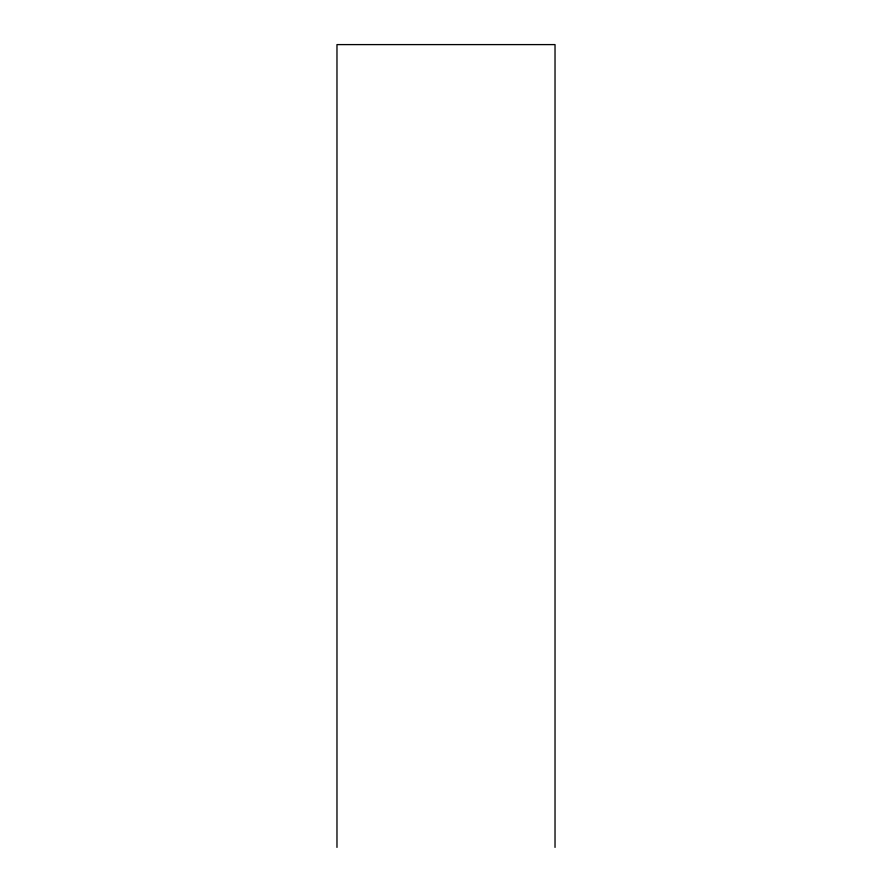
<?xml version="1.0" encoding="UTF-8"?>
<svg xmlns="http://www.w3.org/2000/svg" width="892" height="892" viewBox="0 0 892 892"><rect width="100%" height="100%" fill="white"/><g stroke="black" fill="none" stroke-linecap="round" stroke-linejoin="round"><path stroke-width="1.34" d="M555.025 847.4L555.025 44.6L336.975 44.6L336.975 847.4"/></g></svg>
